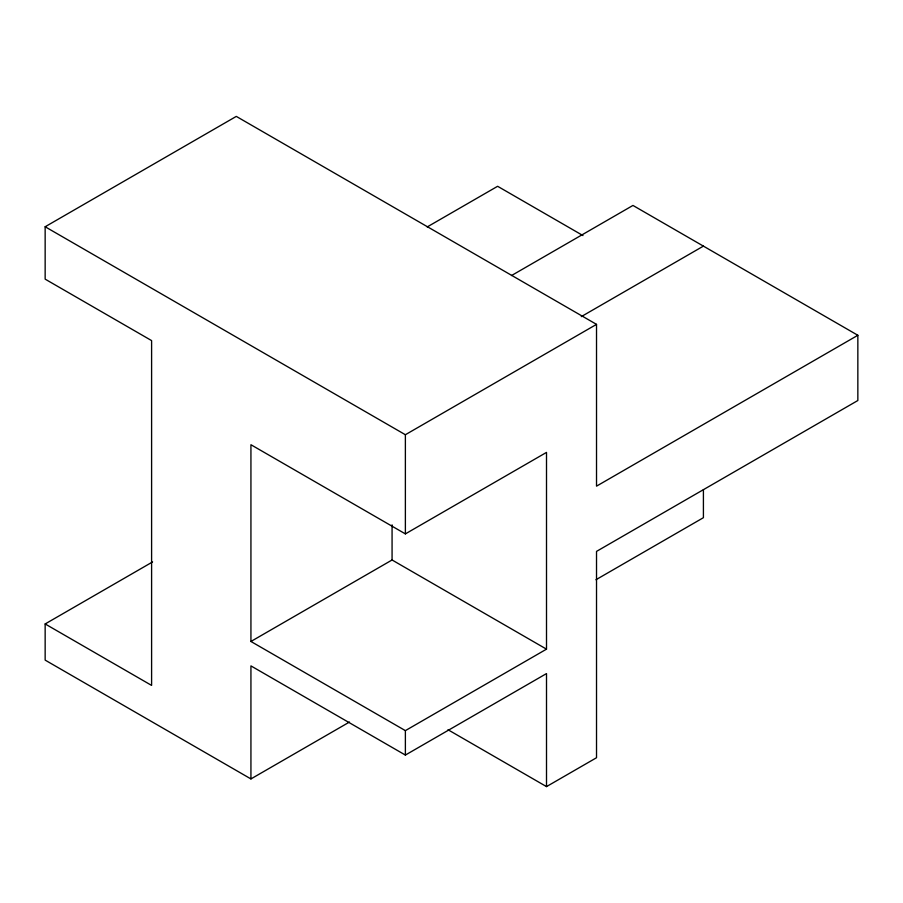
<?xml version="1.0" encoding="UTF-8"?>
<svg xmlns="http://www.w3.org/2000/svg" width="903" height="903" viewBox="0 0 903 903"><rect width="100%" height="100%" fill="white"/><g stroke="black" fill="none" stroke-linecap="round" stroke-linejoin="round"><path stroke-width="1.35" d="M349.484 722.028L250.932 778.928L45.15 660.116L45.15 623.95L151.602 685.411L151.602 340.6L45.15 279.14L45.15 226.755L236.293 116.397L596.522 324.369L596.522 486.153L857.85 335.284L857.85 400.514L596.522 551.394L596.522 757.73L546.507 786.603L448.001 729.737M427.187 226.946L497.621 186.289L582.966 235.559M511.516 275.55L632.958 205.444L857.85 335.284M45.15 623.95L152.584 561.926M581.295 316.614L703.414 246.113M45.15 226.755L405.379 434.727L596.522 324.369M405.379 533.887L546.507 452.403L546.507 649.155L405.379 730.629L250.932 641.469L250.932 444.727L405.379 533.887L405.379 434.727M250.932 641.469L392.071 559.984L546.507 649.155M595.946 579.737L703.414 517.69L703.414 489.618M250.932 778.928L250.932 665.895L405.379 755.066L546.507 673.582L546.507 786.603M405.379 730.629L405.379 755.066M392.071 524.857L392.071 559.984"/></g></svg>
